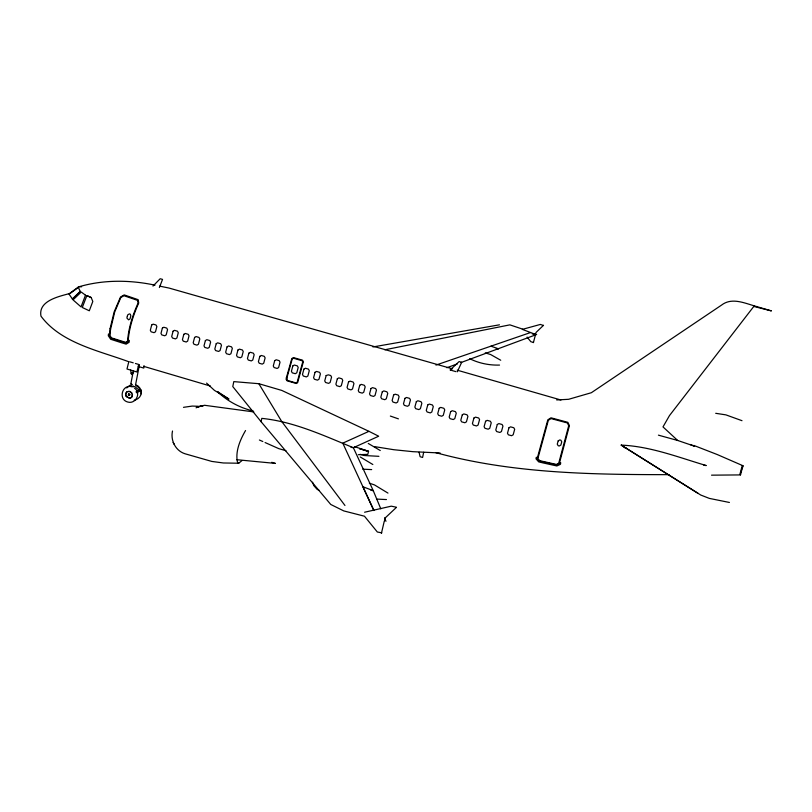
<?xml version="1.0" encoding="UTF-8"?>
<svg xmlns="http://www.w3.org/2000/svg" width="812" height="812" viewBox="0 0 812 812"><rect width="100%" height="100%" fill="white"/><g stroke="black" fill="none" stroke-linecap="round" stroke-linejoin="round"><path stroke-width="1.22" d="M172.509 431.01C170.358 440.48 175.595 450.822 185.045 453.776L211.81 461.429L223.351 462.972L238.728 463.226L241.844 460.688M364.598 512.23L391.262 506.17L396.469 507.236M144.079 365.776L143.765 368.08L138.304 366.476M423.651 452.274L422.605 457.46L420.119 456.72L419.063 452.243M133.3 371.145L130.874 383.68L132.366 384.644M130.965 385.497L131.29 383.721M139.441 364.801L135.574 384.766M740.574 473.903L740.432 474.918L711.535 475.162M381.762 532.845L377.357 532.022L364.466 516.209L343.72 510.9L330.758 504.465L261.088 421.692L261.789 418.373C294.015 421.641 323.704 435.608 353.352 447.706L373.266 490.671L380.787 508.819M381.427 533.271L384.33 520.959M384.644 520.644L385 518.117L396.134 507.652M128.844 361.533L126.987 369.013L136.923 371.977L138.71 364.446L135.421 363.471M690.149 444.468L694.595 446.214L677.685 440.469L662.998 426.909L669.474 415.592L754.246 305.85C743.731 302.764 731.439 297.385 721.503 305.129L591.339 392.724L568.603 399.301L556.687 399.94M533.393 342.634L535.605 334.29L532.317 333.965M740.92 472.513L741.386 470.777M140.659 389.709C142.435 390.907 137.522 389.537 136.01 391.881M741.894 468.991L742.99 465.743L717.311 454.568L693.793 445.423M133.371 372.992L133.604 372.282M196.159 407.888L196.524 407.147L203.203 405.614L196.524 407.147M739.925 474.178L742.259 465.54M754.246 305.85L771.4 310.905L754.084 306.53M159.385 287.539L162.542 279.399L160.187 278.729L152.971 286.088M740.432 474.918L742.99 465.743M457.339 371.794L461.673 362.284L459.125 361.563L450.335 369.805M128.529 394.236C128.326 397.444 131.666 393.384 128.509 394.135M136.213 385.578C143.612 391.211 140.892 392.45 134.954 386.603M140.202 390.531L140.872 389.841M245.549 430.533C240.068 439.952 234.962 451.807 237.601 462.759L238.728 463.226M131.483 372.535L131.483 374.535M543.401 325.48L540.356 324.435L522.339 329.378L535.484 334.402L536.082 332.412L543.532 325.307M128.722 394.013C126.662 396.439 131.808 395.312 128.803 394.033M80.276 291.417L72.41 299.019L68.918 293.944L78.165 287.174L80.276 291.417L72.369 299.049M126.713 387.933L129.981 385.284M130.854 397.961C133.868 396.023 131.706 390.958 128.286 391.364M70.025 293.508L77.181 288.26M141.105 390.592L136.446 392.764M351.028 447.341L353.352 447.706L378.686 436.217L368.963 431.334L342.786 443.149L373.906 510.555L362.893 486.733L373.266 490.671L370.922 490.255M536.671 334.483L460.942 362.568M446.874 367.724L457.43 363.857M435.963 365.085L530.49 332.555M134.193 400.194C138.436 399.524 142.049 395.545 141.115 391.1M131.98 385.903C130.539 386.888 135.98 387.131 133.422 386.055M132.143 373.073L131.179 373.408L130.58 369.714M131.96 373.124L131.219 373.388L131.97 373.236M69.071 293.67C58.342 296.634 38.062 300.958 40.976 316.152C60.809 342.938 98.323 350.581 127.941 361.431M78.328 286.961C103.033 279.572 129.879 279.815 155.001 285.154M384.858 349.769L509.865 324.861L522.705 329.154M372.962 346.947L499.451 324.82M183.482 407.34L192.241 406.071L198.473 406.284M729.409 502.466L709.343 498.395L700.746 495.036L621.19 445.118C650.341 446.295 678.456 457.318 706.237 465.56L703.76 465.195M668.946 474.655C590.842 474.644 511.692 473.416 435.892 452.68M79.231 286.758L81.616 286.778M499.532 365.075C489.2 365.4 478.918 363.268 469.712 358.711M715.707 413.308L725.898 414.871L741.995 420.687M440.084 452.984L412.953 451.675L393.81 449.716L374.21 446.559M362.802 469.174L371.663 469.6M376.494 499.086L386.451 499.563M378.91 456.324L364.659 455.542L360.122 454.344M358.315 454.7L367.795 454.365L368.577 451.279L354.448 446.62M236.759 459.704L275.39 463.408L271.756 462.312M368.963 431.334L281.774 390.42L258.835 383.7L233.795 381.62L232.78 386.573L261.088 421.692M129.869 398.245L126.408 396.439A3.644 3.278 57.4 0 1 127.301 391.658M131.818 386.745C122.155 383.903 117.933 399.463 127.788 402.052C135.685 404.417 141.562 393.008 134.508 388.146M253.811 411.928L204.533 405.279L196.89 407.147M496.305 348.51L498.487 348.845L490.996 346.166M159.69 286.128L169.069 288.067L452.568 368.861M559.509 462.546L560.737 462.82L560.432 464.332L556.849 465.956L543.461 463.013L538.691 461.876L536.011 458.821L536.285 457.298L537.503 457.582M658.42 435.151L677.685 440.469M533.535 342.461L530.865 341.72L527.1 337.102M560.97 400.012L457.207 370.181M450.152 369.988L455.989 371.652M285.956 450.731L278.749 448.63L265.088 442.54M129.94 361.858L133.229 362.822M143.653 366.334L210.369 386.035M253.161 410.984C239.905 407.847 227.624 401.311 217.748 391.892M128.255 340.167L129.321 340.492L129.128 342.248L126.134 344.136L121.272 342.674L110.665 339.264L108.311 335.732L108.483 333.976L109.508 334.3M485.261 352.875L490.661 354.55L500.73 360.244M369.358 483.17L374.525 484.937L387.974 493.097M390.349 416.059L398.418 418.86M624.184 447.442L626.519 448.315M86.813 295.609L91.167 297.537L92.812 301.455L89.3 310.783L82.286 307.484L86.854 295.619L91.167 297.537M259.393 440.002L262.814 441.525M135.411 384.685L138.091 386.076L140.06 388.288M319.289 490.458L317.116 489.342L313.828 485.617L312.529 482.216M368.262 443.464L380.26 450.528M360.223 456.953L372.84 464.505M621.19 445.118L698.076 493.351M217.778 391.77L228.943 399.057L214.449 390.389L206.573 383.091M131.97 393.049L129.829 391.374L127.088 391.78A3.644 3.278 57.3 0 0 126.195 396.56L129.656 398.367L132.001 396.936L132.478 394.378M344.958 505.47L281.673 421.428L258.835 383.7M173.118 442.469L174.235 444.337M384.553 517.904L385.964 521.304M141.136 391.019L141.136 393.891M110.077 328.647L109.376 335.63L111.193 338.35L125.809 342.948L128.113 341.497C129.027 328.109 133.259 315.178 138.72 303.008L138.182 299.689L124.216 294.908L120.511 297.009L114.157 311.879L110.077 328.647M110.554 329.367L109.935 335.569L111.467 337.873L125.637 342.329L127.585 341.101C128.509 327.896 132.681 315.127 138.07 303.109L137.502 300.359L123.962 295.71L120.826 297.496L114.695 312.011L110.554 329.367M286.372 377.803L286.128 379.387L287.113 380.828L296.268 383.497L297.608 382.726L303.302 361.908L302.632 360.223L293.467 357.584L291.812 358.589L286.372 377.803M286.88 377.956L287.397 380.412L296.136 382.959L297.131 382.381L302.714 362L302.216 360.751L293.457 358.224L292.218 358.975L286.88 377.956M537.595 457.044L537.3 458.729L539.361 461.094L556.524 464.941L559.285 463.682L569.425 425.62L567.872 422.331L550.993 417.815L547.816 419.824L537.595 457.044M538.244 457.136L537.96 458.678L539.706 460.678L556.352 464.413L558.686 463.347L568.715 425.742L567.405 422.961L551.033 418.586L548.344 420.281L538.244 457.136M127.352 316.152L126.875 318.03L128.59 319.837L129.991 318.974L130.833 315.807L130.285 314.173L129.362 313.889L127.748 314.853L127.352 316.152M151.682 325.023L150.321 330.291L151.123 331.814L154.047 332.666L155.488 331.793L156.858 326.525L156.046 324.993L153.123 324.15L151.682 325.023M162.37 328.119L160.989 333.397L161.801 334.92L164.734 335.772L166.176 334.899L167.546 329.621L166.734 328.089L163.801 327.246L162.37 328.119M173.078 331.225L171.697 336.503L172.509 338.036L175.453 338.888L176.894 338.015L178.275 332.727L177.463 331.195L174.519 330.342L173.078 331.225M183.816 334.331L182.436 339.619L183.248 341.152L186.202 342.014L187.643 341.131L189.023 335.843L188.211 334.311L185.258 333.458L183.816 334.331M194.586 337.447L193.195 342.745L194.017 344.278L196.971 345.141L198.422 344.268L199.813 338.969L198.991 337.427L196.027 336.574L194.586 337.447M205.385 340.583L203.995 345.882L204.807 347.414L207.77 348.277L209.232 347.404L210.623 342.096L209.8 340.563L206.837 339.7L205.385 340.583M216.205 343.72L214.815 349.028L215.637 350.561L218.611 351.423L220.062 350.551L221.463 345.242L220.641 343.699L217.667 342.837L216.205 343.72M227.066 346.866L225.665 352.175L226.487 353.717L229.471 354.58L230.933 353.707L232.333 348.389L231.511 346.846L228.527 345.983L227.066 346.866M237.946 350.013L236.546 355.341L237.368 356.884L240.362 357.747L241.824 356.874L243.235 351.545L242.412 350.002L239.418 349.14L237.946 350.013M248.868 353.179L247.457 358.508L248.289 360.051L251.284 360.924L252.755 360.041L254.166 354.712L253.334 353.169L250.34 352.296L248.868 353.179M259.82 356.346L258.399 361.685L259.231 363.238L262.235 364.111L263.717 363.228L265.128 357.889L264.296 356.336L261.291 355.463L259.82 356.346M274.7 360.66L273.279 366.009L274.111 367.552L277.125 368.435L278.607 367.552L280.028 362.203L279.196 360.65L276.171 359.777L274.7 360.66M292.838 365.918L291.417 371.267L292.249 372.83L295.284 373.703L296.766 372.82L298.197 367.471L297.365 365.907L294.32 365.035L292.838 365.918M303.911 369.115L302.48 374.474L303.323 376.037L306.368 376.92L307.86 376.037L309.291 370.668L308.448 369.115L305.403 368.232L303.911 369.115M315.026 372.322L313.594 377.692L314.427 379.255L317.482 380.138L318.974 379.255L320.415 373.885L319.573 372.322L316.518 371.439L315.026 372.322M326.16 375.54L324.729 380.919L325.571 382.482L328.627 383.365L330.129 382.482L331.57 377.103L330.728 375.54L328.363 374.86L326.16 375.54M337.325 378.778L335.884 384.157L336.726 385.72L339.792 386.613L341.294 385.73L342.745 380.341L341.903 378.778L338.827 377.885L337.325 378.778M348.521 382.016L347.069 387.405L347.922 388.978L350.987 389.872L352.499 388.978L353.951 383.589L353.098 382.026L350.023 381.132L348.521 382.016M359.746 385.274L358.285 390.663L359.137 392.237L362.223 393.13L363.735 392.247L365.187 386.847L364.334 385.274L361.249 384.38L359.746 385.274M370.993 388.532L369.541 393.932L370.394 395.505L373.479 396.408L375.002 395.515L376.463 390.115L375.611 388.542L372.515 387.639L370.993 388.532M382.279 391.8L380.818 397.21L381.67 398.783L384.776 399.687L386.299 398.793L387.76 393.384L386.908 391.81L383.802 390.907L382.279 391.8M393.597 395.079L392.135 400.489L392.988 402.072L396.104 402.975L397.626 402.092L399.098 396.672L398.235 395.089L395.129 394.185L393.597 395.079M404.955 398.367L403.483 403.787L404.335 405.371L407.451 406.274L408.984 405.391L410.456 399.961L409.603 398.377L406.477 397.474L404.955 398.367M416.333 401.666L414.861 407.096L415.714 408.68L418.84 409.583L420.383 408.7L421.854 403.259L420.992 401.676L417.865 400.773L416.333 401.666M427.751 404.975L426.27 410.405L427.132 411.988L430.269 412.902L431.801 412.019L433.283 406.579L432.42 404.985L429.284 404.082L427.751 404.975M439.19 408.284L437.709 413.724L438.571 415.318L441.718 416.231L443.261 415.338L444.753 409.898L443.88 408.304L440.733 407.391L439.19 408.284M450.67 411.613L449.178 417.063L450.051 418.657L453.228 419.54L454.781 418.637L456.273 413.186L455.4 411.603L452.213 410.72L450.67 411.613M462.282 414.83L460.78 420.291L461.663 421.864L464.86 422.747L466.423 421.834L467.915 416.383L467.032 414.8L463.835 413.927L462.282 414.83M473.924 418.038L472.432 423.499L473.315 425.072L476.512 425.955L478.075 425.052L479.577 419.591L478.694 418.007L475.497 417.135L473.924 418.038M485.596 421.255L484.094 426.716L484.977 428.3L488.185 429.193L489.748 428.289L491.25 422.829L490.367 421.245L487.17 420.352L485.596 421.255M497.279 424.503L495.777 429.974L496.66 431.558L499.867 432.451L501.44 431.548L502.953 426.077L502.06 424.483L498.852 423.6L497.279 424.503M508.992 427.751L507.48 433.232L508.363 434.816L511.58 435.709L513.164 434.796L514.676 429.315L513.783 427.741L510.565 426.848L508.992 427.751M558.189 440.855L557.265 444.154L558.179 445.727L559.245 446.001L560.848 445.067L561.762 441.779L560.859 440.205L559.793 439.931L558.189 440.855M85.504 295.192L81.027 306.895L73.039 299.872L81.23 292.026L85.504 295.192M368.445 451.391L359.594 448.701L368.445 451.391"/></g></svg>
